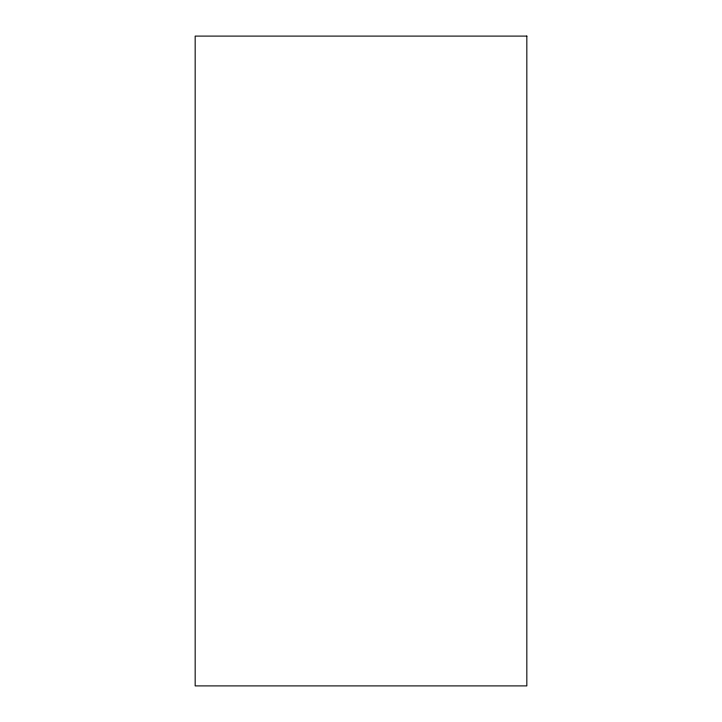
<?xml version="1.0" encoding="UTF-8"?>
<svg xmlns="http://www.w3.org/2000/svg" width="722" height="722" viewBox="0 0 722 722"><rect width="100%" height="100%" fill="white"/><g stroke="black" fill="none" stroke-linecap="round" stroke-linejoin="round"><path stroke-width="1.08" d="M526.834 36.1L195.166 36.1L195.166 685.9L526.834 685.9L526.834 36.1"/></g></svg>
